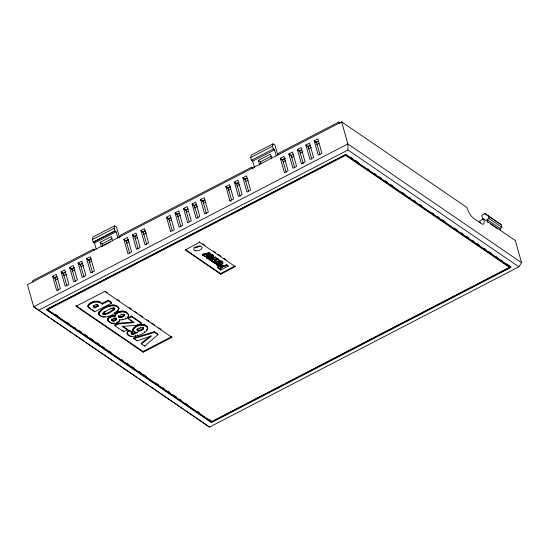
<?xml version="1.0" encoding="UTF-8"?>
<svg xmlns="http://www.w3.org/2000/svg" width="549" height="549" viewBox="0 0 549 549"><rect width="100%" height="100%" fill="white"/><g stroke="black" fill="none" stroke-linecap="round" stroke-linejoin="round"><path stroke-width="0.82" d="M114.844 315.648C116.127 309.718 128.349 309.272 128.679 316.059C126.997 318.948 123.175 320.252 119.963 319.731C115.393 330.683 98.552 316.08 114.844 315.648L115.05 316.375C112.367 316.286 108.139 317.157 107.837 320.376M131.335 333.703L132.378 332.371L132.172 331.644L128.816 330.052C120.162 341.958 151.435 334.965 147.084 326.6C142.747 319.209 124.047 331.5 137.778 332.536C136.111 333.017 132 335.926 131.129 332.975L132.879 333.504L136.358 332.337M128.521 314.419L128.679 316.059M111.962 320.444L111.804 319.257L111.962 320.444L112.874 321.076L115.365 320.609L116.463 319.648L115.928 318.049L116.491 319.182M115.05 316.375L114.899 314.762M208.297 257.749L207.947 256.616L208.647 257.879L209.986 257.591L209.78 256.863M208.133 257.563L208.805 256.781L209.986 257.591M222.901 263.314C215.977 256.603 213.307 271.172 222.901 263.314C223.079 259.258 215.016 260.802 216.217 264.33M213.252 256.76L212.909 255.21L211.351 254.29L209.196 254.365L210.391 255.999L211.585 256.335L210.953 257.09L208.558 255.45C208.126 253.741 205.175 256.692 206.63 257.955C208.428 259.958 213.794 258.572 213.108 255.614M118.989 308.545C116.12 314.632 102.045 321.501 98.395 313.115C101.86 307.481 114.768 300.632 118.989 308.545L118.392 306.932M208.558 255.45L206.836 256.589L206.63 257.955M124.28 315.682L124.177 314.385L124.28 315.682L122.846 316.917L119.634 317.61L118.968 317.363L118.447 316.203L118.968 317.363M118.653 316.931L118.557 315.627M96.219 249.232L94.476 243.008L93.179 242.13L92.438 239.515L92.911 237.044L114.563 225.824L116.573 227.197L119.545 237.758M87.95 305.807C90.201 300.982 98.106 299.5 101.99 303.453L102.196 304.18L108.51 300.907L111.632 303.041L94.606 311.859L88.739 307.749L87.95 305.807L88.307 307.152M88.156 306.534C90.4 301.71 98.305 300.228 102.196 304.18M117.877 238.012L116.127 231.795L114.837 230.909L114.089 228.295L114.563 225.824M217.857 267.02C218.825 264.954 222.208 264.316 223.875 266.011L224.081 266.739L226.785 265.339L228.123 266.251L220.828 270.033C218.873 269.401 215.441 264.947 220.074 268.928M254.448 167.294L252.718 161.138L251.428 160.26L250.66 157.542L251.154 155.175L273.004 143.852L275.015 145.224L277.739 154.907M276.298 155.971L274.569 149.822L273.278 148.937L272.517 146.226L273.004 143.852M143.502 328.961L143.426 327.616L143.502 328.961L141.745 330.361L138.273 331.157L137.216 330.436L137.147 329.119L137.216 330.436M118.598 307.66C113.101 302.753 100.536 308.421 98.703 314.502M221.048 263.321C218.639 260.871 216.292 266.862 221.048 263.321L220.842 262.594C220.314 264.144 217.28 262.95 218.042 264.083M133.009 330.814C134.169 325.358 143.495 323.224 147.29 327.328M127.224 333.936L127.443 332.433L129.022 330.779L128.816 330.052M102.938 314.035L102.883 313.733C105.641 310.988 110.665 307.522 114.631 308.71L114.672 309.012C111.9 311.681 106.863 315.407 102.938 314.035L102.738 313.307C106.657 314.68 111.694 310.954 114.467 308.277M115.105 315.49C117.877 311.077 125.947 310.274 128.727 315.147M224.081 266.739C222.503 265.002 218.488 265.695 218.131 268.015M213.053 256.033L212.964 257.227M483.621 218.893A8.805 2.937 62.6 0 1 481.24 223.525L473.712 218.344A8.805 2.937 62.6 0 1 466.966 207.508L341.65 121.864L27.45 284.643L33.661 306.726L209.416 427.136L518.874 266.814L521.55 262.662L515.339 240.572L483.621 218.893L479.661 220.938A8.805 2.937 62.6 0 1 480.135 222.908M111.756 319.717L113.444 320.39L115.16 319.882L116.258 318.921L116.463 319.648M93.433 306.232C94.648 304.503 97.297 304.53 98.745 305.971L94.95 307.934L93.474 306.761L93.227 305.505L93.474 306.761M112.01 319.985L113.972 318.674L116.134 318.777M118.762 316.636L121.48 316.67L124.074 314.954M118.762 316.354L121.322 314.666L123.415 314.453L124.383 315.112M208.352 254.722L210.754 256.362L211.379 255.608L211.585 256.335M137.017 329.702L138.067 330.429L140.242 330.189L143.296 328.233M137.353 329.846L140.489 327.87L142.596 327.616L143.632 328.343M144.723 346.117L157.954 334.705L157.748 333.97L154.386 331.671L133.627 337.944L133.832 338.671L136.982 340.826L151.469 336.002L141.477 343.894L144.723 346.117L144.517 345.39M215.805 260.398L213.547 262.051L214.906 263.568L219.03 260.041L217.761 258.579L214.728 259.56M209.821 258.709L215.455 257.001L216.725 258.455L214.172 260.535L217.967 259.306L219.03 260.041M213.746 262.779L216.574 260.713L212.614 262.003L211.331 260.535L212.937 259.231M211.537 261.262L214.213 259.087L210.37 260.466L209.018 258.956L210.37 260.466M150.598 335.803L141.271 343.166L141.477 343.894M501.916 227.313L489.001 218.488L487.052 219.49L499.974 228.322L501.916 227.313L501.182 224.623L484.897 213.602L481.699 215.318L482.846 219.394M235.219 266.622L199.616 242.287L185.171 249.946L220.767 274.274L235.219 266.622L235.013 265.888L220.561 273.546L185.658 249.692M92.438 239.515L114.089 228.295M250.66 157.542L272.517 146.226M93.179 242.13L114.837 230.909M251.428 160.26L273.278 148.937M93.323 242.226L114.981 231.005M94.476 243.008L116.127 231.795M252.718 161.138L274.569 149.822M110.335 242.068L101.387 246.7L100.158 242.335L111.344 236.537L112.572 240.908M259.656 164.988L258.359 160.377L270.273 154.2L271.57 158.812M100.158 242.335L102.313 243.804L112.01 238.781M258.359 160.377L260.514 161.845L271.686 156.06M94.497 249.919L93.426 249.184L32.727 280.635L33.132 282.09M253.254 168.323L251.641 167.219L119.943 235.446L120.348 236.907M340.311 122.976L338.898 122.008L278.357 153.377L278.762 154.832M52.622 276.236L56.273 274.349L60.349 288.699L56.705 290.593L52.622 276.236L54.921 277.808L58.475 290.318M61.138 271.83L64.782 269.943L68.865 284.293L65.214 286.18L61.138 271.83L63.403 273.375L66.957 285.885M69.648 267.418L73.298 265.531L77.375 279.88L73.724 281.774L69.648 267.418L71.946 268.989L75.501 281.493M78.157 263.012L81.808 261.118L85.884 275.474L82.24 277.362L78.157 263.012L80.456 264.577L84.011 277.087M86.673 258.6L90.317 256.712L94.401 271.062L90.75 272.956L86.673 258.6L88.965 260.171L92.52 272.675M123.889 239.35L127.533 237.456L131.609 251.813L127.965 253.7L123.889 239.35L126.181 240.915L129.736 253.425M132.398 234.938L136.042 233.051L140.125 247.4L136.475 249.287L132.398 234.938L134.697 236.509L138.252 249.013M140.908 230.525L144.559 228.638L148.635 242.987L144.984 244.881L140.908 230.525L143.207 232.097L146.761 244.607M166.539 217.246L170.19 215.359L174.266 229.708L170.622 231.603L166.539 217.246L168.838 218.818L172.166 230.525M175.056 212.84L178.7 210.946L182.783 225.303L179.132 227.19L175.056 212.84L177.348 214.405L180.902 226.915M183.565 208.428L187.209 206.541L191.292 220.89L187.641 222.777L183.565 208.428L185.864 209.999L189.185 221.7M192.075 204.022L195.725 202.128L199.802 216.478L196.158 218.372L192.075 204.022L194.373 205.587L197.928 218.097M200.591 199.61L204.235 197.722L208.311 212.072L204.667 213.959L200.591 199.61L202.883 201.181L206.438 213.685M225.879 186.509L229.53 184.615L233.606 198.971L229.956 200.859L225.879 186.509L228.178 188.074L231.5 199.781M234.389 182.096L238.04 180.209L242.116 194.559L238.472 196.446L234.389 182.096L236.688 183.668L240.242 196.171M242.905 177.684L246.549 175.797L250.625 190.146L246.981 192.04L242.905 177.684L245.197 179.255L248.525 190.963M280.354 158.284L284.005 156.396L288.081 170.746L284.43 172.633L280.354 158.284L282.653 159.855L286.207 172.359M288.863 153.871L292.514 151.984L296.59 166.333L292.946 168.227L288.863 153.871L291.162 155.442L294.717 167.953M297.38 149.465L301.024 147.578L305.1 161.928L301.456 163.815L297.38 149.465L299.672 151.037L303.226 163.54M305.889 145.053L309.533 143.165L313.616 157.515L309.965 159.409L305.889 145.053L308.188 146.624L311.743 159.128M314.172 140.784L317.823 138.897L321.899 153.246L318.255 155.141L314.172 140.784L316.471 142.356L320.026 154.859M54.447 277.76L56.725 276.572M63.567 273.031L65.846 271.851M71.926 268.701L74.211 267.514M80.291 264.364L82.57 263.184M89.412 259.643L90.935 258.853M125.899 240.737L128.185 239.556M134.265 236.406L136.543 235.219M143.385 231.678L144.909 230.889M168.468 218.68L170.753 217.5M176.833 214.35L179.111 213.17M194.319 205.292L195.835 204.502M202.677 200.961L204.201 200.172M227.766 187.964L230.045 186.777M236.125 183.627L238.41 182.446M245.252 178.905L246.769 178.116M283.257 159.21L284.78 158.421M299.219 150.941L300.742 150.152M307.584 146.61L310.624 145.032M315.943 142.273L317.466 141.491M63.403 273.375L65.592 272.242M54.921 277.808L57.11 276.675M71.946 268.989L74.136 267.857M80.456 264.577L82.645 263.445M88.965 260.171L91.155 259.039M126.181 240.915L128.37 239.783M134.697 236.509L136.879 235.37M143.207 232.097L145.396 230.964M168.838 218.818L171.027 217.685M177.348 214.405L179.537 213.273M185.864 209.999L188.053 208.867M194.373 205.587L196.563 204.454M202.883 201.181L205.072 200.042M228.178 188.074L230.367 186.941M236.688 183.668L238.877 182.529M245.197 179.255L247.386 178.123M282.653 159.855L285.569 158.338M291.162 155.442L293.351 154.31M299.672 151.037L301.861 149.898M308.188 146.624L310.37 145.492M316.471 142.356L318.66 141.223M55.216 280.114L58.256 278.542M63.574 275.783L66.614 274.212M71.933 271.453L74.973 269.882M81.053 266.732L83.331 265.551M89.412 262.401L91.69 261.221M126.647 243.104L128.933 241.924M135.013 238.774L137.291 237.593M143.371 234.444L146.411 232.872M169.209 221.062L171.487 219.874M177.567 216.725L180.607 215.153M186.687 212.003L188.204 211.214M194.284 208.064L197.324 206.493M203.404 203.343L205.683 202.162M228.487 190.345L230.765 189.165M236.845 186.015L239.886 184.443M245.966 181.294L248.244 180.113M283.202 162.003L285.48 160.823M291.56 157.673L293.839 156.486M299.919 153.336L302.959 151.764M308.277 149.005L311.317 147.434M316.636 144.675L318.921 143.495M38.519 310.343L347.977 150.014L518.874 266.814M48.285 308.552L65.763 299.5M67.28 298.711L95.396 284.149M96.919 283.359L345.396 154.626L509.458 266.752L509.657 267.48L211.79 421.804L47.729 309.677L47.523 308.95M47.729 309.677L345.602 155.353L509.657 267.48M93.268 306.033L94.744 307.207L98.539 305.244L98.745 305.971M101.99 303.453L108.304 300.179L111.426 302.314L111.632 303.041M203.734 255.93L204.599 255.484L202.856 255.477L202.355 254.208L204.166 253.713L205.408 254.009L208.73 252.41L209.931 253.233L210.137 253.961L204.852 256.699L203.528 255.203M204.166 253.713L204.846 254.846L208.936 253.137L210.137 253.961M220.135 267.116L220.773 267.624L221.858 267.061M223.875 266.011L226.586 264.611L227.917 265.524L228.123 266.251M220.122 266.889L220.972 268.351L222.606 267.507L222.4 266.78M132.899 322.016L118.117 323.258L114.72 325.015L114.919 325.749L123.71 331.754L127.341 329.867L122.303 326.422L137.744 325.132L141.271 323.299L141.072 322.572L131.534 316.059L127.876 317.953L128.082 318.681L133.929 322.675L133.723 321.947M128.082 318.681L131.739 316.787L141.271 323.299M114.919 325.749L118.323 323.985L133.929 322.675M75.844 305.573L143.021 351.484L171.72 336.619L171.926 337.347L143.227 352.218L76.043 306.301L104.742 291.43L171.926 337.347M46.843 309.533L211.228 421.879L284.231 384.053M285.748 383.271L313.884 368.688M315.407 367.905L510.844 266.649M211.427 422.606L511.05 267.377L345.959 154.55L46.342 309.773L211.427 422.606L211.228 421.879M222.606 267.507L221.137 267.082L220.341 267.843M209.224 259.684L215.661 257.728L216.725 258.455M133.832 338.671L154.585 332.399L157.954 334.705M204.372 254.441L202.65 255.251M207.934 256.836L209.313 257.042L209.519 257.769M209.395 255.1L211.557 255.017L213.314 256.342M202.355 254.208L203.144 255.608M129.022 330.779L132.378 332.371M132.81 330.086L134.601 332.262M129.537 335.336L128.445 334.746L128.651 335.473M216.018 263.602L217.047 264.529M206.424 257.227L207.378 257.92M498.492 222.873L501.182 224.623M484.897 213.602L497.819 222.434M490.58 223.965L497.758 228.871M521.55 262.662L347.86 143.948L341.65 121.864M350.694 157.192L352.815 158.64M355.635 160.569L358.456 162.497M367.631 168.769L369.745 170.211M374.686 173.587L376.092 174.555M379.62 176.963L381.74 178.411M385.268 180.82L387.381 182.268M390.202 184.196L393.029 186.125M402.197 192.397L405.018 194.325M409.252 197.215L410.666 198.182M414.193 200.591L415.6 201.558M419.834 204.448L421.955 205.896M431.83 212.648L433.943 214.089M437.471 216.505L439.591 217.946M442.412 219.881L445.232 221.81M454.407 228.075L457.228 230.004M461.462 232.9L462.869 233.86M466.396 236.269L468.517 237.717M472.044 240.133L474.158 241.574M476.978 243.502L479.805 245.43M484.04 248.326L486.153 249.774M488.974 251.703L491.794 253.631M496.028 256.527L497.442 257.488M500.969 259.897L502.383 260.864M506.61 263.753L509.438 265.689M314.309 141.271L316.608 142.843M306.026 145.54L308.318 147.111M297.51 149.952L299.809 151.517M289 154.358L291.299 155.93M280.491 158.771L282.79 160.342M243.035 178.171L245.334 179.743M234.526 182.584L236.825 184.148M226.016 186.989L228.315 188.561M229.887 200.618L231.04 201.401M200.721 200.097L203.02 201.661M192.212 204.502L194.511 206.074M183.702 208.915L185.994 210.487M175.193 213.321L177.485 214.892M166.676 217.733L168.975 219.305M202.904 243.948L204.997 245.376M213.369 251.099L215.469 252.533M218.255 254.441L221.048 256.349M223.841 258.256L225.934 259.691M211.331 260.535L212.614 262.003M141.045 231.012L143.344 232.584M132.535 235.425L134.828 236.99M124.019 239.831L126.318 241.402M86.811 259.087L89.103 260.658M77.979 263.307L80.593 265.064M105.243 291.19L107.364 292.638M117.266 299.404L119.387 300.852M129.29 307.618L131.41 309.073M134.944 311.489L137.065 312.937M139.899 314.872L142.726 316.8M146.967 319.703L149.088 321.151M151.915 323.087L154.749 325.022M158.99 327.918L161.111 329.373M69.785 267.905L72.084 269.477M61.275 272.318L63.54 273.862M130.477 319.731L131.774 320.616M52.759 276.723L55.058 278.295M122.729 326.127L127.142 329.139L127.341 329.867M90.53 308.49L88.108 306.424M92.465 309.808L93.755 310.693M122.153 330.1L123.504 331.026L123.71 331.754M133.627 337.944L135.521 339.234M55.305 314.261L58.132 316.197M67.328 322.483L69.449 323.931M74.396 327.314L75.81 328.281M79.344 330.697L81.472 332.145M85.006 334.561L87.126 336.015M89.954 337.944L93.488 340.359M97.029 342.782L99.149 344.23M101.977 346.165L104.804 348.093M109.045 350.996L111.166 352.444M121.068 359.211L123.189 360.659M126.723 363.074L128.85 364.529M131.678 366.458L134.505 368.393M138.746 371.296L140.867 372.744M143.694 374.679L146.528 376.607M155.717 382.893L158.544 384.828M162.792 387.724L164.206 388.692M167.74 391.108L169.861 392.556M173.395 394.978L176.222 396.906M179.763 399.322L181.177 400.29M185.418 403.192L187.538 404.64M197.441 411.407L199.562 412.855M209.464 419.621L211.585 421.076L211.79 421.804M37.895 309.622L33.661 306.726L347.86 143.948L347.977 150.014M39.308 310.59L49.897 317.83M51.311 318.791L72.489 333.27M73.902 334.238L84.498 341.471M85.905 342.439L114.151 361.743M115.565 362.704L136.742 377.184M138.156 378.151L148.745 385.384M150.158 386.352L183.345 409.032M184.759 410L206.644 424.96M107.906 320.321L109.539 322.414M207.35 425.441L209.416 427.136M209.196 254.365L210.391 255.999M127.018 333.209L127.691 334.684M147.084 326.6L147.702 328.391M499.974 228.322L500.619 230.614M487.052 219.49L487.91 222.551M338.898 122.008L339.309 123.463M345.396 154.626L345.602 155.353M260.514 161.845L261.159 164.151M251.641 167.219L252.046 168.673M226.586 264.611L226.785 265.339M222.647 261.969L222.935 262.998M222.448 261.688L222.654 262.415M222.132 261.42L222.331 262.148M223.148 265.517L223.354 266.244M221.679 261.173L221.885 261.9M222.729 265.277L222.935 266.004M221.185 261.008L221.384 261.736M222.29 265.112L222.496 265.846M220.629 260.926L220.835 261.653M221.823 265.03L222.029 265.757M221.165 264.069L221.371 264.796M221.329 265.016L221.535 265.743M221.686 266.361L221.892 267.089M220.032 260.926L220.231 261.653M220.54 262.902L220.739 263.63M221.302 266.306L221.508 267.034M220.815 265.078L221.021 265.805M219.401 260.995L219.607 261.722M220.931 266.354L221.137 267.082M219.964 263.252L220.17 263.98M220.293 265.201L220.499 265.929M219.943 264.556L220.149 265.284M220.773 267.624L220.972 268.351M218.783 261.139L218.989 261.866M219.312 263.534L219.518 264.261M219.758 265.393L219.964 266.121M220.389 267.363L220.595 268.09M217.761 258.579L217.967 259.306M218.763 262.449L218.969 263.177M219.326 264.693L219.525 265.421M220.623 269.305L220.828 270.033M218.166 261.351L218.372 262.079M218.756 263.671L218.962 264.398M219.209 265.647L219.415 266.375M218.31 263.671L218.509 264.398M217.555 261.633L217.761 262.36M218.728 265.922L218.927 266.649M217.905 263.095L218.186 264.282M218.09 264.769L218.296 265.496M220.561 273.546L220.767 274.274M218.344 266.196L218.55 266.931M217.054 261.921L217.26 262.648M215.455 257.001L215.661 257.728M217.541 264.687L217.74 265.414M218.077 266.478L218.282 267.205M218.413 267.788L218.619 268.516M216.649 262.216L216.855 262.944M217.912 266.752L218.317 268.269M216.333 262.525L216.539 263.252M216.608 264.289L216.814 265.016M216.114 262.841L216.32 263.568M215.977 263.232L216.43 264.687M212.909 255.21L213.115 255.937M212.429 254.791L212.635 255.518M214.7 262.841L214.906 263.568M211.715 254.407L211.914 255.134M212.23 256.987L212.436 257.714M211.351 254.29L211.557 255.017M210.988 254.221L211.193 254.949M211.214 255.388L211.53 256.603M211.001 255.292L211.207 256.019M210.603 254.201L210.809 254.928M211.125 256.102L211.324 256.829M211.475 257.447L211.681 258.174M210.727 255.237L210.933 255.964M210.178 254.221L210.377 254.949M210.754 256.362L210.953 257.09M208.73 252.41L208.936 253.137M210.24 257.948L210.439 258.675M209.615 258.092L209.821 258.819M208.929 257.138L209.135 257.865M208.126 254.839L208.332 255.566M208.442 257.152L208.647 257.879M208.16 256.362L208.366 257.09M208.407 258.167L208.613 258.895M206.959 253.329L207.165 254.057M207.227 255.367L207.433 256.095M207.865 258.085L208.071 258.812M206.891 255.614L207.097 256.342M206.63 255.861L206.836 256.589M205.848 253.851L206.053 254.578M206.939 257.68L207.145 258.407M206.307 256.328L206.513 257.056M205.408 254.009L205.607 254.736M206.225 256.781L206.493 257.728M205.045 254.098L205.251 254.825M204.64 254.118L204.846 254.846M204.352 254.015L204.557 254.75M204.647 255.971L204.852 256.699M203.288 254.928L203.494 255.656M199.411 241.56L199.616 242.287M202.65 254.75L202.856 255.477M154.386 331.671L154.585 332.399M147.633 328.947L147.379 327.129M147.18 328.81L147.386 329.537M146.761 329.434L146.967 330.162M144.62 324.864L144.819 325.591M143.145 324.5L143.351 325.228M144.36 331.527L144.565 332.255M143.069 327.135L143.275 327.863M141.518 324.452L141.724 325.18M142.671 328.926L142.877 329.654M141.539 329.633L141.745 330.361M139.734 324.706L139.94 325.433M140.283 327.142L140.489 327.87M140.242 330.189L140.448 330.917M138.959 327.719L139.165 328.446M137.916 325.221L138.122 325.948M137.538 324.404L137.744 325.132M139.055 330.45L139.261 331.177M137.785 328.439L137.991 329.167M138.067 330.429L138.273 331.157M136.186 325.976L136.392 326.703M137.346 330.162L137.552 330.889M143.021 351.484L143.227 352.218M135.054 326.634L135.253 327.362M137.38 334.965L137.579 335.693M131.534 316.059L131.739 316.787M134.141 327.314L134.347 328.041M135.143 332.866L135.349 333.593M133.455 328.021L133.661 328.748M135.486 335.514L135.692 336.242M136.776 340.099L136.982 340.826M132.995 328.748L133.201 329.475M133.64 331.143L133.846 331.871M132.776 329.448L132.975 330.175M133.098 330.649L133.297 331.376M133.592 333.38L133.798 334.115M132.879 333.504L133.078 334.231M127.924 316.265L128.123 316.993M126.716 312.415L126.922 313.143M132.268 333.524L132.474 334.252M125.824 311.894L126.03 312.621M131.479 332.186L131.685 332.914M131.767 333.442L131.973 334.169M131.149 332.619L131.582 333.991M124.836 311.468L125.042 312.203M130.786 335.707L130.991 336.434M123.779 311.187L123.985 311.914M125.584 318.001L125.79 318.736M123.861 313.953L124.067 314.68M122.688 311.077L122.894 311.805M123.559 315.586L123.765 316.313M127.855 330.903L128.061 331.63M121.494 311.132L121.7 311.866M127.238 331.706L127.443 332.433M102.313 243.804L102.931 245.986M122.64 316.19L122.846 316.917M126.963 332.474L127.169 333.202M121.116 313.939L121.322 314.666M122.633 319.038L122.839 319.765M120.128 311.379L120.334 312.107M121.48 316.67L121.686 317.397M117.417 306.061L117.623 306.788M120.368 316.897L120.574 317.624M118.056 309.732L118.261 310.459M118.714 311.798L118.92 312.525M116.237 305.416L116.443 306.143M119.428 316.883L119.634 317.61M117.266 310.528L117.472 311.256M119.908 320.444L119.703 319.717L119.6 321.076M117.397 312.381L117.603 313.108M114.954 305.024L115.16 305.752M116.045 311.455L116.251 312.182M118.632 321.11L118.831 321.844M116.23 313.102L116.436 313.836M113.568 304.88L113.773 305.608M114.425 307.982L114.672 309.012M114.322 308.627L114.528 309.355M113.67 307.529L113.876 308.264M118.117 323.258L118.323 323.985M113.986 309.025L114.192 309.753M115.379 313.904L115.585 314.632M117.507 321.817L117.712 322.544M114.48 312.443L114.686 313.17M112.957 307.495L113.156 308.222M112.085 304.997L112.284 305.724M113.417 309.506L113.616 310.233M115.359 317.816L115.565 318.544M115.873 319.408L116.079 320.142M116.415 322.297L116.621 323.025M112.538 310.082L112.744 310.809M114.611 317.789L114.81 318.516M115.16 319.882L115.365 320.609M113.602 315.648L113.808 316.375M110.445 305.354L110.651 306.081M110.898 308.01L111.104 308.737M113.767 317.946L113.972 318.674M114.302 320.232L114.508 320.959M108.304 300.179L108.51 300.907M112.497 315.771L112.703 316.498M93.426 249.184L93.831 250.639M113.444 320.39L113.65 321.117M114.075 322.798L114.274 323.526M108.62 305.958L108.826 306.685M112.202 318.763L112.401 319.491M112.675 320.348L112.874 321.076M111.179 316.114L111.378 316.842M112.078 320.101L112.284 320.829M112.826 322.819L113.032 323.546M109.972 316.622L110.171 317.349M110.967 322.489L111.172 323.217M109.086 317.157L109.285 317.885M108.4 317.727L108.606 318.454M107.927 318.331L108.132 319.058M108.476 321L108.681 321.728M107.659 318.976L107.858 319.703M107.638 319.648L108.112 321.048M104.598 311.201L104.804 311.928M105.175 313.63L105.374 314.357M104.475 313.781L104.681 314.508M103.706 311.791L103.912 312.518M104.818 316.272L105.024 316.999M103.878 313.815L104.077 314.55M103.377 313.747L103.583 314.474M102.979 313.561L103.185 314.296M102.677 313.005L102.883 313.733M99.321 301.737L99.527 302.465M103.39 316.313L103.596 317.041M98.292 301.36L98.491 302.087M100.687 310.123L100.892 310.851M102.066 316.135L102.272 316.862M97.2 301.161L97.399 301.888M97.777 304.722L97.983 305.45M100.844 315.744L101.05 316.471M99.321 311.29L99.52 312.017M96.048 301.133L96.247 301.861M96.885 304.27L97.091 304.997M98.868 311.859L99.074 312.587M99.74 315.126L99.945 315.86M98.539 312.477L98.745 313.204M99.122 315.174L98.395 313.115M95.993 304.132L96.192 304.86M94.847 301.277L95.052 302.005M93.625 301.566L93.831 302.293M94.744 307.207L94.95 307.934M93.858 306.603L94.064 307.33M92.376 302.005L92.582 302.732M94.401 311.132L94.606 311.859M91.1 302.595L91.306 303.329M89.967 303.247L90.173 303.974M89.089 303.892L89.295 304.62M88.458 304.537L88.663 305.265M88.073 305.175L88.279 305.903M88.533 307.021L88.739 307.749M488.267 215.791L489.001 218.488M199.987 246.034A4.358 2.169 -15.7 0 1 193.996 247.304M195.835 250.859A4.358 2.169 -15.7 0 0 202.149 247.585A4.358 2.169 -15.7 0 0 195.76 247.016A4.358 2.169 -15.7 0 0 195.835 250.859"/></g></svg>
